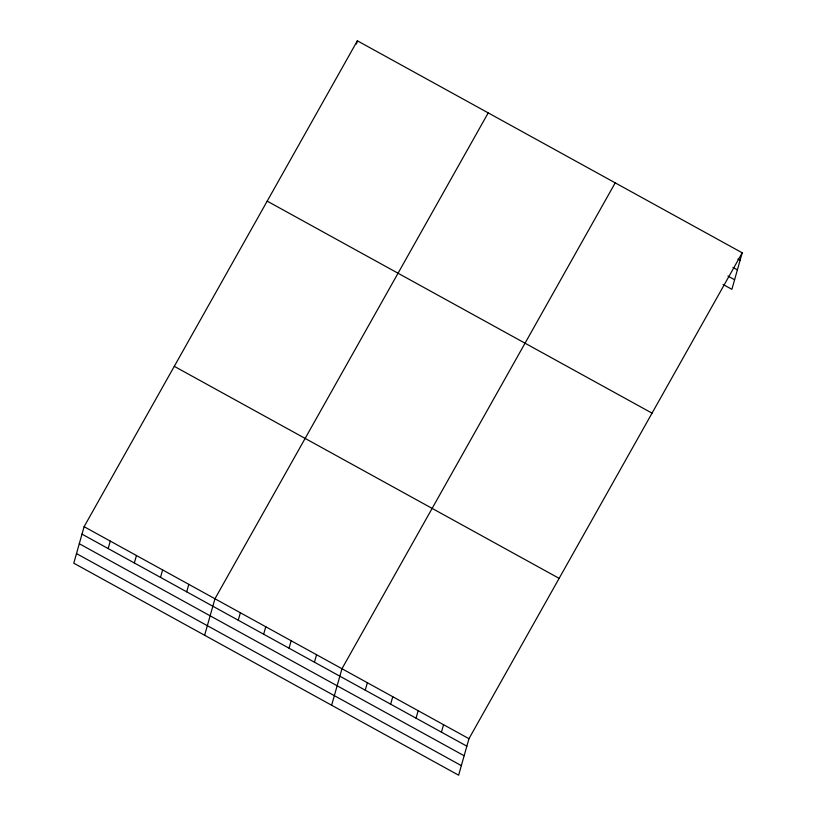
<?xml version="1.0" encoding="UTF-8"?>
<svg xmlns="http://www.w3.org/2000/svg" width="816" height="816" viewBox="0 0 816 816"><rect width="100%" height="100%" fill="white"/><g stroke="black" fill="none" stroke-linecap="round" stroke-linejoin="round"><path stroke-width="1.22" d="M84.109 526.677L73.787 563.183L458.633 775.2L468.965 738.694L742.213 252.817L357.367 40.8L84.109 526.677L468.965 738.694M108.171 548.556L110.282 541.09M134.334 562.979L136.456 555.512M160.507 577.391L162.619 569.925M186.68 591.814L188.792 584.348M356.459 44.003L357.367 40.8M204.632 635.266L214.965 598.76L488.213 112.883M238.252 620.221L240.363 612.755M263.65 634.216L265.761 626.749M289.048 648.21L291.159 640.744M314.446 662.204L316.557 654.738M331.633 705.228L341.965 668.732L615.213 182.855M365.252 690.183L367.363 682.727M390.65 704.177L392.761 696.711M416.048 718.172L418.159 710.705M441.446 732.166L443.567 724.7M742.213 252.817L731.891 289.323L723.058 284.458M737.899 259.07L740.102 260.284M732.972 267.434L737.399 269.872M727.974 276.094L734.604 279.745M267.189 201.134L652.045 413.161M174.287 366.333L559.133 578.36M81.998 534.143L466.854 746.161M79.285 543.721L464.141 755.749M76.49 553.595L461.346 765.622"/></g></svg>
